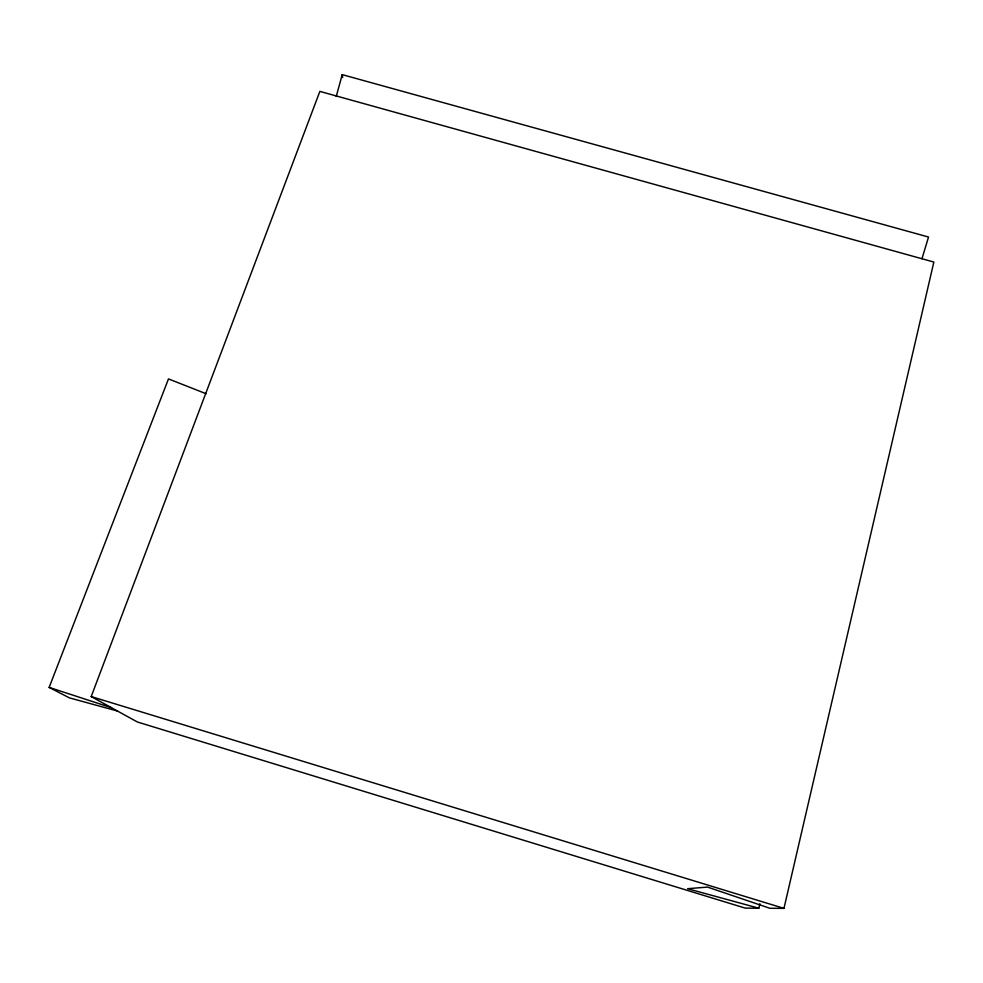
<?xml version="1.0" encoding="UTF-8"?>
<svg xmlns="http://www.w3.org/2000/svg" width="983" height="983" viewBox="0 0 983 983"><rect width="100%" height="100%" fill="white"/><g stroke="black" fill="none" stroke-linecap="round" stroke-linejoin="round"><path stroke-width="1.47" d="M758.827 908.206L687.596 888.706L707.502 887.084L769.873 908.28L783.967 908.366L933.85 262.056L319.868 91.394L91.21 696.566L137.411 722.001L745.212 908.108L758.827 908.206L759.884 903.721M336.235 96.457L342.219 74.634L928.53 237.038L921.98 258.664M117.579 711.078L69.363 697.856L49.15 687.4L168.474 378.91L206.209 393.765M91.21 696.566L783.967 908.366M49.15 687.4L111.534 707.748M342.219 74.634L342.674 77.559"/></g></svg>
